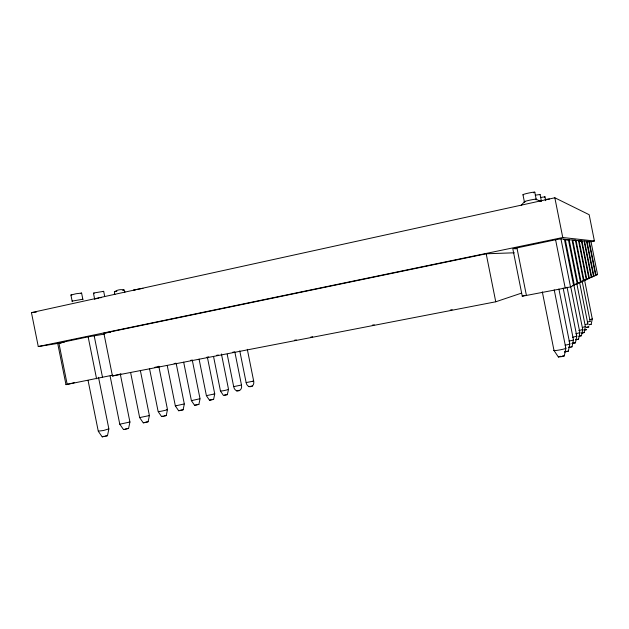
<?xml version="1.0" encoding="UTF-8"?>
<svg xmlns="http://www.w3.org/2000/svg" width="629" height="629" viewBox="0 0 629 629"><rect width="100%" height="100%" fill="white"/><g stroke="black" fill="none" stroke-linecap="round" stroke-linejoin="round"><path stroke-width="0.94" d="M239.775 350.872L246.143 382.644C247.331 389.107 255.099 387.354 253.668 381.04L247.315 349.331M252.693 385.986L250.106 386.403M227.195 354.253L233.697 386.733C234.939 393.416 242.928 391.576 241.481 385.082L234.924 352.358M199.071 359.096L206.406 395.712L209.488 400.217L211.195 399.973L213.624 399.36L214.741 393.927L207.421 357.39M213.561 356.572L220.48 391.081L223.46 395.452L227.305 394.682L228.531 389.367L221.432 353.97M183.676 362.17L191.397 400.649L194.581 405.304L196.327 405.06L198.906 404.368L200.038 398.794L192.34 360.401M167.235 365.504L175.342 405.925L178.652 410.737L180.429 410.501L183.141 409.77L184.321 403.999L176.23 363.664M130.588 372.407L139.669 417.656L143.247 422.822L145.087 422.586L148.106 421.76L149.395 415.565L140.338 370.41M149.498 368.492L158.146 411.586L161.582 416.563L164.601 416.06L166.253 415.549L167.479 409.573L158.783 366.235M110.106 376.048L119.777 424.205L123.504 429.56L125.375 429.324L128.575 428.451L129.92 422.012L120.273 373.964M554.039 350.565L558.379 357.013L561.831 356.596L564.292 355.912L565.872 348.348L554.228 289.898M564.504 352.075L568.325 351.171L569.835 343.937L558.898 289.018M569.064 347.57L572.02 346.823L573.467 339.888L563.144 288.051M571.91 343.654L575.417 342.829L576.809 336.177L567.059 287.217M88.068 380.419L98.281 431.266L102.173 436.833L106.655 435.991L107.473 435.677L108.888 428.97L98.509 377.29M575.834 339.817L578.546 339.149L579.891 332.741L570.684 286.517M578.837 336.381L581.448 335.737L582.737 329.572L573.734 284.347M581.621 333.189L584.137 332.576L585.387 326.632L576.817 283.585M588.901 324.855L591.158 324.312L592.29 318.942L584.64 280.503M248.935 386.756L249.682 386.505M246.159 382.589L253.66 381.095M540.382 197.475L544.989 196.846L544.549 197.144M549.439 199.008L545.076 199.519M236.583 390.971L239.319 390.287M213.624 399.36L212.468 399.462M209.488 400.217L211.407 399.674M206.469 395.633L214.741 393.927L214.009 393.966M521.213 205.447L524.327 201.736M194.581 405.304L196.602 404.73M72.264 301.755L70.92 295.032L75.991 293.759L81.597 293.075L82.942 299.774M178.652 410.737L179.682 410.383M81.597 293.075L81.007 293.358M161.582 416.563L163.241 416.052M94.633 298.995L93.469 293.216L94.075 292.941L103.683 291.337L104.65 296.141M143.341 422.845L144.434 422.413M103.683 291.337L103.07 291.612M123.583 429.583L124.251 429.261M139.827 417.546L149.395 415.565L148.703 415.557M114.934 294.419C111.207 290.032 126.476 287.209 124.723 292.603M102.244 436.872L104.202 436.204M124.141 289.725L122.734 290.197M98.509 431.124L103.463 430.511L108.738 428.907M142.964 288.334L133.741 289.961L135.101 289.914M579.624 282.57L587.848 323.888L585.316 324.588M582.116 281.021L590.144 321.333L587.698 322.001M592.29 318.942L589.931 319.587M570.511 286.895L573.617 285.48L564.386 239.114L560.934 238.792L555.588 239.767L512.816 248.785L522.274 296.235L565.204 288.027L570.511 286.895L560.934 238.792M572.673 285.495L577.202 283.844L568.372 239.492L563.521 239.507M576.266 283.876L580.481 282.342L572.02 239.838L566.698 240.011M581.11 282.059L583.508 280.966L575.378 240.152L572.712 239.901L581.11 282.059L577.414 282.846M582.312 281.077L586.291 279.693L578.483 240.451L574.238 240.545M586.826 279.449L588.878 278.513L581.353 240.718L579.073 240.506L586.826 279.449L584.278 279.991M587.738 278.631L591.276 277.42L584.026 240.97L579.443 241.229M591.74 277.208L593.509 276.398L586.511 241.206L584.538 241.017L591.74 277.208L590.159 277.538M593.941 276.202L595.6 275.447L588.83 241.426L586.983 241.245L593.941 276.202L592.038 276.603M589.271 241.465L591.001 241.63L597.55 274.558L596.001 275.266L589.271 241.465L587.431 241.811M94.688 299.058L99.02 298.004M234.019 386.56L241.237 385.074M220.842 390.892C220.685 391.45 229.349 389.595 227.8 389.406M191.845 400.421L191.397 400.649L199.818 398.778M175.845 405.681L175.342 405.925L184.108 403.975M158.705 411.319C156.134 412.49 169.979 409.471 166.771 409.581M522.274 296.235L524.672 295.371M558.89 356.722L558.379 357.013M514.31 252.795L486.186 253.786L103.864 333.221L112.449 375.993L495.754 301.786L521.378 293.169M112.717 375.167L65.982 384.633L57.671 343.277L88.146 336.837L104.477 334.093M224.301 395.161L226.306 394.729M559.417 356.58L560.816 356.266M112.449 375.993L121.012 373.98M566.729 239.877L568.372 239.492M65.982 384.633L74.301 382.699M573.475 240.6L575.378 240.152M579.576 241.127L581.353 240.718M125.391 428.97L126.704 428.687M582.753 327.363L585.308 326.569M587.211 241.788L588.83 241.426M180.208 410.257L183.141 409.77M590.568 241.843L594.397 240.993L589.169 214.701L554.841 197.781L31.45 312.613L38.275 346.548L61.524 342.829M38.275 346.548L562.758 237.518L594.397 240.993M578.782 330.602L582.737 329.572L582.257 329.502M145.645 422.13L148.106 421.76M575.771 333.826L579.812 332.67M572.516 337.309L576.809 336.177L576.306 336.075M154.868 367.312L159.68 366.377M174.107 363.578L176.034 363.208M190.469 360.409L192.388 360.04M206.823 357.241L208.749 356.871M216.447 355.377L218.365 355.008M232.801 352.209L234.727 351.839M294.38 340.281L296.298 339.904M310.734 337.113L312.66 336.735M372.313 325.177L374.231 324.808M450.238 310.081L452.165 309.712M586.362 327.222L588.972 326.883L586.637 327.45M583.94 329.973L584.53 329.863M584.215 330.217L586.637 329.627L585.112 329.761M197.168 404.612L198.906 404.368M164.444 415.793L166.253 415.549M575.559 339.503L576.219 339.377M572.319 343.182L573.003 343.057M568.805 347.184L570.212 346.933M105.57 435.905L107.473 435.677M564.984 351.525L566.454 351.265M595.962 274.842L597.55 274.558M591.826 276.697L593.509 276.398M588.665 277.884L591.276 277.42M584.435 280.023L586.291 279.693M589.176 324.548L591.158 324.312M575.543 284.127L577.202 283.844M581.959 332.804L584.137 332.576M100.365 297.761L101.662 297.541M57.671 343.277L64.237 342.231M103.864 333.221L110.625 332.175M579.82 335.862L581.448 335.737M573.672 342.947L575.417 342.829M226.754 394.658L227.478 394.587M116.852 291.329L114.352 291.526M562.35 355.998L564.292 355.912M127.836 428.483L128.575 428.451M539.934 201.422L540.798 201.327M252.937 381.095L253.668 381.04M31.45 312.613L36.325 312.11M577.941 339.125L578.546 339.149M571.376 346.783L572.02 346.823M129.244 421.988L129.92 422.012L119.777 424.205M567.665 351.116L568.325 351.171M71.777 295.048L70.92 295.032M94.248 293.232L93.469 293.216M589.695 321.285L590.144 321.333M587.392 323.833L587.848 323.888M514.53 248.769L516.236 248.762M72.634 301.189L72.162 301.118L82.8 299.239M536.042 199.173L540.508 201.406M94.161 335.705L102.558 377.542M88.146 336.837L96.575 378.8M58.859 342.915L67.217 384.484M581.904 240.773L589.373 278.285M576.022 240.215L584.082 280.707M569.127 239.563L577.878 283.53M565.212 239.193L574.363 285.141M554.841 197.781L562.758 237.518M555.588 239.767L565.204 288.027M544.989 196.846L545.752 200.69M540.099 194.613L541.443 201.359M534.768 192.167L536.293 199.833M522.982 194.786L524.515 202.475M542.316 291.832L553.992 350.447M516.92 247.795L526.434 295.536M486.186 253.786L495.754 301.786M525.073 201.799A6.07 0.417 -12 0 1 526.544 200.942A6.07 0.417 -12 0 1 534.194 199.338A6.07 0.417 -12 0 1 535.326 199.645M573.396 339.802A5.567 0.401 -10.5 0 1 568.978 341.091M535.271 195.257A5.81 0.417 -12 0 1 540.075 194.731M569.764 343.835A5.803 0.432 -10.5 0 1 565.133 345.203M523.375 194.825A6.07 0.456 -12.1 0 1 525.71 193.748A6.07 0.456 -12.1 0 1 533.282 192.222A6.07 0.456 -12.1 0 1 533.534 192.781M565.329 348.199A6.07 0.472 -10.5 0 1 560.156 349.842A6.07 0.472 -10.5 0 1 554.346 350.259"/></g></svg>
